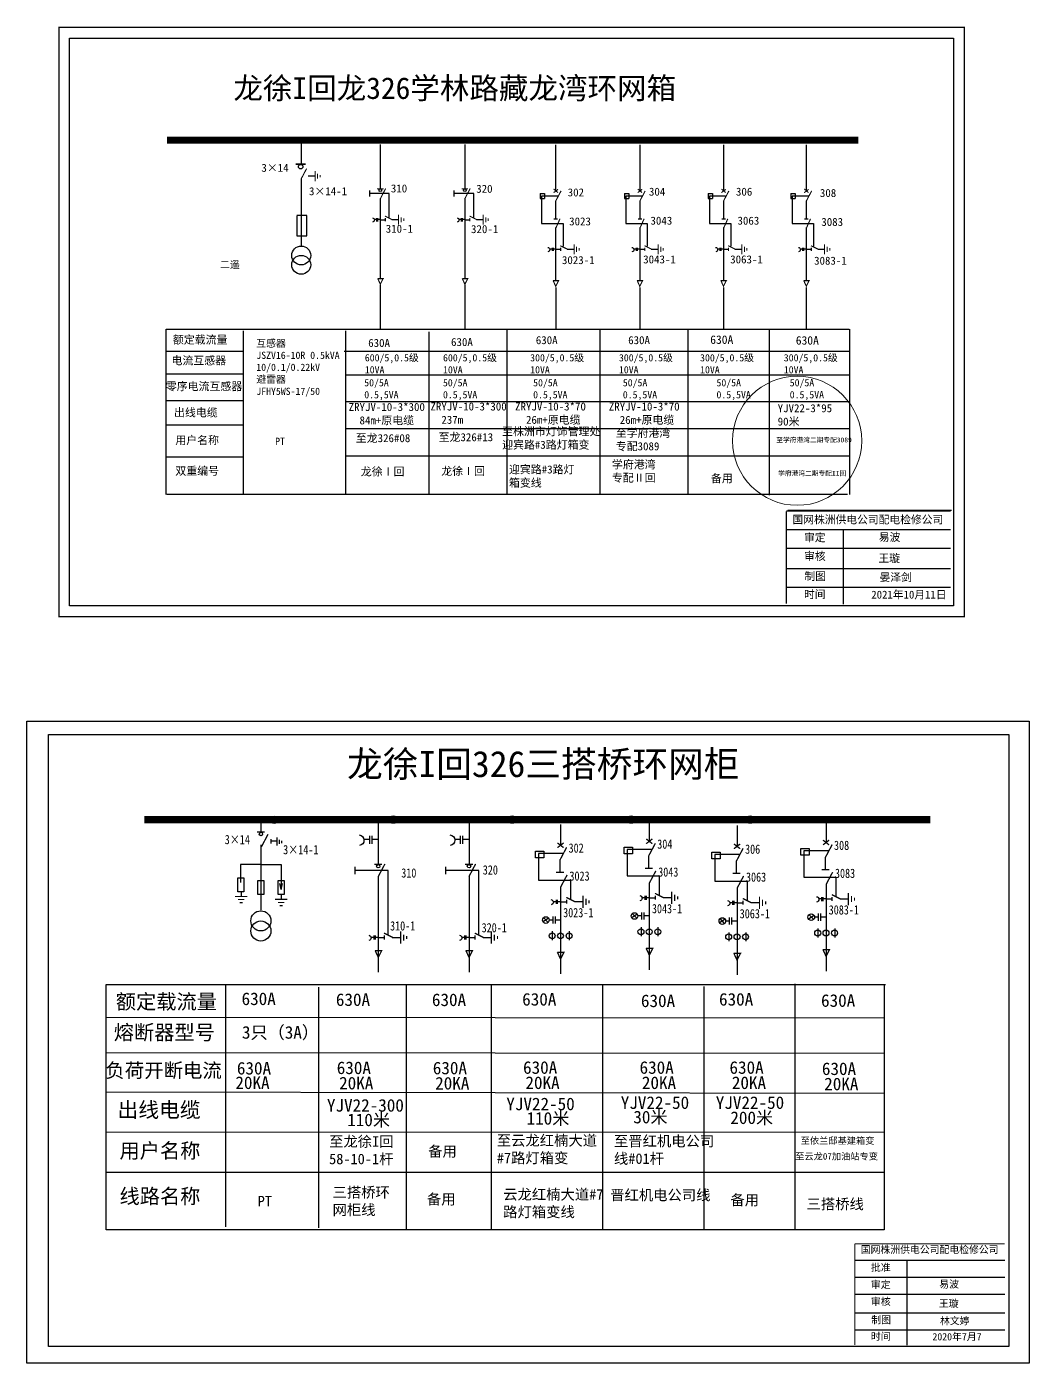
# Model space of a CAD drawing. Header units: millimetres. Extents: x 608 to 1061, y 2086 to 2274.
# Drawn here: x 607.9 to 746.8, y 2088.3 to 2273.7 of the extents above; entities that cross this region are included whole.
import ezdxf

# ---------------------------------------------------------------- set-up
doc = ezdxf.new("R2010")
doc.units = ezdxf.units.MM
doc.linetypes.add('ACAD_ISO02W100', pattern=[15, 12, -3])
doc.linetypes.add('CENTER', pattern=[50.8, 31.75, -6.35, 6.35, -6.35])
doc.layers.add('1', color=7, linetype='Continuous')
doc.layers.add('2', color=7, linetype='Continuous')
doc.styles.add('HZ', font='simkai_0.ttf')
doc.styles.add('hztxt_txtstyle_0.00_0_0', font='simkai.ttf')
doc.styles.add('hztxt_txtstyle_2.70_0_0', font='simkai.ttf', dxfattribs={"height": 2.7})
doc.styles.add('STYLE1', font='txt.shx', dxfattribs={"height": 2.6})
doc.styles.add('字体', font='simkai_0.ttf', dxfattribs={"height": 2.5})
doc.styles.add('道路名', font='simhei.ttf', dxfattribs={"width": 0.8})

# ---------------------------------------------------------------- blocks, each defined once
blk = doc.blocks.new('JD')
for points in [[(-2, 0.2), (-2, -0.2), (2, 0.2), (2, -0.2)], [(1, -1.2), (1, -0.8), (-1, -1.2), (-1, -0.8)], [(-0.5, -1.8), (-0.5, -2.2), (0.5, -1.8), (0.5, -2.2)]]:
    blk.add_trace(points)

msp = doc.modelspace()

# ---------------------------------------------------------------- linework, layer by layer
at = {"color": 0}
for p, q in [((645.87, 2257.95), (645.87, 2254.66)), ((656.86, 2257.35), (656.86, 2251.24)), ((668.57, 2257.35), (668.57, 2251.24)), ((681.16, 2257.32), (681.16, 2250.9)), ((692.82, 2257.32), (692.82, 2250.9)), ((704.42, 2257.32), (704.42, 2250.9)), ((715.89, 2257.32), (715.89, 2250.9)), ((645.89, 2252.63), (645.89, 2243.31)), ((646.87, 2253), (647.81, 2253)), ((679.03, 2250.55), (679.63, 2250.55)), ((679.03, 2250.55), (679.03, 2249.89)), ((679.63, 2250.55), (679.63, 2249.89)), ((690.69, 2250.55), (691.29, 2250.55)), ((690.69, 2250.55), (690.69, 2249.89)), ((691.29, 2250.55), (691.29, 2249.89)), ((702.29, 2250.55), (702.89, 2250.55)), ((702.29, 2250.55), (702.29, 2249.89)), ((702.89, 2250.55), (702.89, 2249.89)), ((713.76, 2250.55), (714.36, 2250.55)), ((713.76, 2250.55), (713.76, 2249.89)), ((714.36, 2250.55), (714.36, 2249.89)), ((656.86, 2249.88), (656.86, 2238.78)), ((668.57, 2249.88), (668.57, 2238.78)), ((679.03, 2249.89), (679.63, 2249.89)), ((681.16, 2249.54), (681.16, 2247.06)), ((690.69, 2249.89), (691.29, 2249.89)), ((692.82, 2249.54), (692.82, 2247.06)), ((702.29, 2249.89), (702.89, 2249.89)), ((704.42, 2249.54), (704.42, 2247.06)), ((713.76, 2249.89), (714.36, 2249.89)), ((715.89, 2249.54), (715.89, 2247.06)), ((656.86, 2246.93), (657.55, 2246.93)), ((658.45, 2246.95), (659.39, 2246.95)), ((668.57, 2246.93), (669.27, 2246.93)), ((670.17, 2246.95), (671.11, 2246.95)), ((681.16, 2245.83), (681.16, 2238.52)), ((692.82, 2245.83), (692.82, 2238.52)), ((704.42, 2245.83), (704.42, 2238.52)), ((715.89, 2245.83), (715.89, 2238.52)), ((681.16, 2242.83), (681.85, 2242.83)), ((682.76, 2242.85), (683.7, 2242.85)), ((692.82, 2242.83), (693.51, 2242.83)), ((694.41, 2242.85), (695.35, 2242.85)), ((704.42, 2242.83), (705.11, 2242.83)), ((706.01, 2242.85), (706.95, 2242.85)), ((715.89, 2242.83), (716.59, 2242.83)), ((717.49, 2242.85), (718.43, 2242.85)), ((637.93, 2228.67), (627.23, 2228.67)), ((637.89, 2225.53), (627.19, 2225.53)), ((637.89, 2221.81), (627.19, 2221.81)), ((637.85, 2218.42), (627.15, 2218.42)), ((637.89, 2214.01), (627.18, 2214.01))]:
    msp.add_line(p, q, dxfattribs=at)
at = {"color": 0, "linetype": 'ACAD_ISO02W100'}
for p, q in [((681.46, 2250.21), (679.22, 2250.21)), ((679.22, 2250.21), (679.22, 2246.4)), ((693.12, 2250.21), (690.88, 2250.21)), ((690.88, 2250.21), (690.88, 2246.4)), ((704.72, 2250.21), (702.48, 2250.21)), ((702.48, 2250.21), (702.48, 2246.4)), ((716.19, 2250.21), (713.95, 2250.21)), ((713.95, 2250.21), (713.95, 2246.4)), ((679.22, 2246.4), (682.18, 2246.4)), ((682.18, 2246.4), (682.18, 2243.25)), ((690.88, 2246.4), (693.83, 2246.4)), ((693.83, 2246.4), (693.83, 2243.25)), ((702.48, 2246.4), (705.43, 2246.4)), ((705.43, 2246.4), (705.43, 2243.25)), ((713.95, 2246.4), (716.91, 2246.4)), ((716.91, 2246.4), (716.91, 2243.25))]:
    msp.add_line(p, q, dxfattribs=at)
at = {"color": 0, "linetype": 'CENTER'}
for p, q in [((656.86, 2237.88), (656.86, 2231.74)), ((668.58, 2237.88), (668.58, 2231.74)), ((681.17, 2237.54), (681.17, 2231.77)), ((692.82, 2237.54), (692.82, 2231.77)), ((704.42, 2237.54), (704.42, 2231.77)), ((715.9, 2237.54), (715.9, 2231.77))]:
    msp.add_line(p, q, dxfattribs=at)
at = {"color": 0, "linetype": 'Continuous'}
for p, q in [((627.16, 2231.76), (721.83, 2231.76)), ((627.2, 2208.81), (627.2, 2231.76)), ((674.39, 2231.71), (674.39, 2208.82)), ((687.28, 2231.71), (687.28, 2208.82)), ((699.48, 2231.7), (699.48, 2208.8)), ((710.75, 2231.62), (710.75, 2208.73)), ((721.88, 2231.74), (721.88, 2208.8)), ((637.83, 2231.51), (637.83, 2208.82)), ((652.04, 2231.51), (652.04, 2208.82)), ((663.56, 2231.36), (663.56, 2208.83)), ((651.87, 2228.69), (721.86, 2228.69)), ((652.04, 2225.4), (721.88, 2225.4)), ((652.04, 2221.71), (721.77, 2221.71)), ((652.04, 2217.98), (721.96, 2217.98)), ((652.04, 2214.19), (721.86, 2214.19)), ((721.61, 2208.81), (627.28, 2208.81))]:
    msp.add_line(p, q, dxfattribs=at)
at = {"color": 7, "linetype": 'Continuous'}
for p, q in [((713.14, 2206.56), (735.89, 2206.56)), ((713.14, 2203.96), (735.89, 2203.96)), ((721.03, 2204.03), (721.03, 2193.63)), ((713.14, 2201.37), (735.89, 2201.37)), ((713.14, 2198.55), (735.89, 2198.55)), ((713.14, 2195.95), (735.89, 2195.95)), ((618.86, 2140.87), (726.88, 2140.87)), ((618.86, 2106.87), (618.86, 2140.87)), ((635.42, 2140.86), (635.42, 2107.26)), ((660.45, 2140.81), (660.45, 2106.88)), ((672.24, 2140.8), (672.24, 2106.87)), ((687.64, 2140.81), (687.64, 2106.88)), ((714.29, 2140.97), (714.29, 2106.97)), ((726.71, 2140.87), (726.71, 2106.87)), ((648.31, 2140.52), (648.31, 2107.13)), ((701.71, 2140.61), (701.71, 2106.87)), ((618.86, 2136.33), (726.71, 2136.26)), ((618.86, 2131.45), (726.71, 2131.33)), ((618.86, 2125.99), (726.71, 2125.79)), ((618.86, 2120.46), (726.71, 2120.39)), ((618.86, 2114.84), (726.71, 2114.85)), ((726.71, 2106.87), (618.86, 2106.87)), ((722.63, 2102.65), (743.41, 2102.65)), ((729.84, 2102.65), (729.84, 2090.84)), ((722.63, 2100.28), (743.41, 2100.28)), ((722.63, 2097.91), (743.41, 2097.91)), ((722.63, 2095.33), (743.41, 2095.33)), ((722.63, 2092.96), (743.41, 2092.96))]:
    msp.add_line(p, q, dxfattribs=at)
at = {"color": 7}
for p, q in [((640.31, 2163.74), (640.31, 2162.02)), ((656.58, 2163.28), (656.58, 2157.55)), ((669.15, 2163.28), (669.15, 2157.55)), ((681.83, 2163.04), (681.83, 2160.17)), ((694.13, 2163.6), (694.13, 2160.73)), ((718.63, 2163.42), (718.63, 2160.56)), ((706.3, 2162.9), (706.3, 2160.03)), ((640.3, 2157.49), (637.46, 2157.49)), ((637.46, 2157.49), (637.46, 2155.02)), ((656.58, 2155.9), (656.58, 2152.3)), ((669.15, 2155.9), (669.15, 2152.3)), ((681.83, 2154.34), (681.83, 2145.38)), ((694.13, 2154.9), (694.13, 2145.94)), ((706.3, 2154.2), (706.3, 2145.24)), ((718.63, 2154.72), (718.63, 2145.77)), ((656.58, 2152.3), (656.58, 2148.69)), ((669.15, 2152.3), (669.15, 2148.69)), ((681.83, 2152.34), (682.68, 2152.34)), ((683.77, 2152.37), (684.92, 2152.37)), ((694.13, 2152.9), (694.97, 2152.9)), ((696.07, 2152.92), (697.22, 2152.92)), ((706.3, 2152.2), (707.14, 2152.2)), ((708.24, 2152.22), (709.38, 2152.22)), ((718.63, 2152.73), (719.48, 2152.73)), ((720.57, 2152.75), (721.72, 2152.75)), ((656.58, 2148.69), (656.58, 2145.63)), ((669.15, 2148.69), (669.15, 2145.63)), ((656.58, 2147.39), (657.42, 2147.39)), ((658.51, 2147.41), (659.66, 2147.41)), ((669.15, 2147.39), (669.99, 2147.39)), ((671.09, 2147.41), (672.24, 2147.41))]:
    msp.add_line(p, q, dxfattribs=at)
at = {"color": 7, "linetype": 'CENTER'}
for p, q in [((656.58, 2145.61), (656.58, 2142.59)), ((669.16, 2145.61), (669.16, 2142.59)), ((681.84, 2145.39), (681.84, 2142.35)), ((694.14, 2145.95), (694.14, 2142.91)), ((706.3, 2145.25), (706.3, 2142.21)), ((718.64, 2145.78), (718.64, 2142.73))]:
    msp.add_line(p, q, dxfattribs=at)
at = {"color": 0, "linetype": 'Continuous', "const_width": 0.182}
msp.add_lwpolyline([(612.31, 2273.6), (737.79, 2273.6), (737.79, 2191.89), (612.31, 2191.89)], close=True, dxfattribs=at)
at = {"color": 0, "linetype": 'Continuous'}
msp.add_lwpolyline([(613.79, 2272.12), (736.32, 2272.12), (736.32, 2193.37), (613.79, 2193.37)], close=True, dxfattribs=at)
at = {"color": 0}
for points, const_width in [([(627.28, 2257.95), (723.13, 2257.95)], 0.998), ([(645.12, 2254.62), (646.52, 2254.62)], 0.238), ([(645.89, 2252.59), (646.64, 2254.01)], 0.15), ([(656.41, 2251.22), (657.3, 2251.22)], 0.15), ([(656.86, 2249.84), (657.6, 2251.26)], 0.15), ([(668.13, 2251.22), (669.02, 2251.22)], 0.15), ([(668.57, 2249.84), (669.32, 2251.26)], 0.15), ([(680.88, 2250.68), (681.49, 2251.13)], 0.15), ([(680.88, 2251.18), (681.47, 2250.69)], 0.15), ([(681.16, 2249.5), (681.91, 2250.92)], 0.15), ([(692.53, 2250.68), (693.14, 2251.13)], 0.15), ([(692.54, 2251.18), (693.13, 2250.69)], 0.15), ([(692.82, 2249.5), (693.57, 2250.92)], 0.15), ([(704.14, 2251.18), (704.72, 2250.69)], 0.15), ([(704.13, 2250.68), (704.74, 2251.13)], 0.15), ([(704.42, 2249.5), (705.17, 2250.92)], 0.15), ([(715.61, 2250.68), (716.22, 2251.13)], 0.15), ([(715.62, 2251.18), (716.2, 2250.69)], 0.15), ([(715.89, 2249.5), (716.64, 2250.92)], 0.15), ([(657.51, 2247.43), (658.51, 2246.93)], 0.15), ([(657.55, 2247.16), (657.55, 2246.7)], 0.15), ([(669.23, 2247.43), (670.23, 2246.93)], 0.15), ([(669.27, 2247.16), (669.27, 2246.7)], 0.15), ([(680.89, 2247.02), (681.45, 2247.02)], 0.15), ([(681.13, 2245.64), (681.76, 2247.06)], 0.15), ([(692.55, 2247.02), (693.11, 2247.02)], 0.15), ([(692.79, 2245.64), (693.42, 2247.06)], 0.15), ([(704.15, 2247.02), (704.7, 2247.02)], 0.15), ([(704.39, 2245.64), (705.02, 2247.06)], 0.15), ([(715.63, 2247.02), (716.18, 2247.02)], 0.15), ([(715.86, 2245.64), (716.49, 2247.06)], 0.15), ([(681.81, 2243.32), (682.81, 2242.83)], 0.15), ([(681.85, 2243.06), (681.85, 2242.6)], 0.15), ([(693.47, 2243.32), (694.47, 2242.83)], 0.15), ([(693.51, 2243.06), (693.51, 2242.6)], 0.15), ([(705.07, 2243.32), (706.07, 2242.83)], 0.15), ([(705.11, 2243.06), (705.11, 2242.6)], 0.15), ([(716.55, 2243.32), (717.55, 2242.83)], 0.15), ([(716.59, 2243.06), (716.59, 2242.6)], 0.15), ([(656.49, 2238.75), (657.25, 2238.75), (656.86, 2237.98), (656.5, 2238.77)], 0.15), ([(668.21, 2238.75), (668.97, 2238.75), (668.58, 2237.98), (668.21, 2238.77)], 0.15), ([(680.79, 2238.47), (681.56, 2238.47), (681.17, 2237.7), (680.8, 2238.49)], 0.15), ([(692.45, 2238.47), (693.21, 2238.47), (692.82, 2237.7), (692.46, 2238.49)], 0.15), ([(704.05, 2238.47), (704.81, 2238.47), (704.42, 2237.7), (704.06, 2238.49)], 0.15), ([(715.53, 2238.47), (716.29, 2238.47), (715.9, 2237.7), (715.54, 2238.49)], 0.15)]:
    msp.add_lwpolyline(points, dxfattribs=dict(at, const_width=const_width))
for points in [[(655.35, 2250.99), (655.35, 2250.16)], [(667.06, 2250.99), (667.06, 2250.16)], [(645.29, 2247.47), (645.29, 2244.67), (646.68, 2244.67), (646.68, 2247.5), (645.29, 2247.5)], [(656.35, 2246.94), (656.04, 2246.94)], [(656.35, 2247.15), (656.35, 2246.69)], [(656.49, 2247.15), (656.49, 2246.69)], [(656.85, 2246.94), (656.49, 2246.94)], [(668.07, 2246.94), (667.75, 2246.94)], [(668.07, 2247.15), (668.07, 2246.69)], [(668.21, 2247.15), (668.21, 2246.69)], [(668.57, 2246.94), (668.21, 2246.94)], [(680.66, 2242.83), (680.34, 2242.83)], [(680.66, 2243.04), (680.66, 2242.59)], [(680.8, 2243.04), (680.8, 2242.59)], [(681.16, 2242.83), (680.8, 2242.83)], [(692.32, 2242.83), (692, 2242.83)], [(692.32, 2243.04), (692.32, 2242.59)], [(692.46, 2243.04), (692.46, 2242.59)], [(692.82, 2242.83), (692.46, 2242.83)], [(703.91, 2242.83), (703.6, 2242.83)], [(703.91, 2243.04), (703.91, 2242.59)], [(704.05, 2243.04), (704.05, 2242.59)], [(704.42, 2242.83), (704.05, 2242.83)], [(715.39, 2242.83), (715.08, 2242.83)], [(715.39, 2243.04), (715.39, 2242.59)], [(715.53, 2243.04), (715.53, 2242.59)], [(715.89, 2242.83), (715.53, 2242.83)]]:
    msp.add_lwpolyline(points, dxfattribs=at)
at = {"color": 0, "linetype": 'ACAD_ISO02W100'}
for points in [[(658.08, 2247.16), (658.08, 2250.58), (655.35, 2250.58)], [(669.8, 2247.16), (669.8, 2250.58), (667.06, 2250.58)]]:
    msp.add_lwpolyline(points, dxfattribs=at)
at = {"color": 0}
for points in [[(655.77, 2247.19, -0.877934), (655.78, 2246.59)], [(667.49, 2247.19, -0.877934), (667.5, 2246.59)], [(680.07, 2243.09, -0.877934), (680.09, 2242.48)], [(691.73, 2243.09, -0.877934), (691.74, 2242.48)], [(703.33, 2243.09, -0.877934), (703.34, 2242.48)], [(714.81, 2243.09, -0.877934), (714.82, 2242.48)]]:
    msp.add_lwpolyline(points, format="xyb", dxfattribs=at)
at = {"color": 7, "linetype": 'Continuous'}
for points, const_width in [([(713.14, 2206.5), (713.12, 2193.67)], 0.182), ([(713.31, 2206.62), (736.06, 2206.62)], 0.182), ([(722.63, 2104.91), (722.62, 2090.87)], 0.167), ([(722.63, 2104.91), (743.41, 2104.91)], 0.167)]:
    msp.add_lwpolyline(points, dxfattribs=dict(at, const_width=const_width))
at = {"color": 7}
for points in [[(607.85, 2177.37), (746.8, 2177.37), (746.8, 2088.34), (607.85, 2088.34)], [(610.85, 2175.54), (743.97, 2175.54), (743.97, 2090.67), (610.85, 2090.67)]]:
    msp.add_lwpolyline(points, close=True, dxfattribs=at)
for points, format in [([(624.16, 2163.72, 1.02, 1.02, 0), (733.08, 2163.74, 1.02, 1.02, 0)], "xyseb"), ([(639.77, 2162, 0.182, 0.182, 0), (640.85, 2162, 0.182, 0.182, 0)], "xyseb"), ([(640.39, 2159.98, 0.182, 0.182, 0), (641.3, 2161.71, 0.182, 0.182, 0)], "xyseb"), ([(653.93, 2161.61, -0.877934), (653.96, 2160.13)], "xyb"), ([(666.51, 2161.61, -0.877934), (666.54, 2160.13)], "xyb"), ([(694.56, 2161.06, 0.182, 0.182, 0), (693.71, 2160.4, 0.182, 0.182, 0)], "xyseb"), ([(693.71, 2161.06, 0.182, 0.182, 0), (694.56, 2160.4, 0.182, 0.182, 0)], "xyseb"), ([(682.26, 2160.5, 0.182, 0.182, 0), (681.41, 2159.85, 0.182, 0.182, 0)], "xyseb"), ([(681.41, 2160.5, 0.182, 0.182, 0), (682.26, 2159.85, 0.182, 0.182, 0)], "xyseb"), ([(681.77, 2158.16, 0.182, 0.182, 0), (682.68, 2159.89, 0.182, 0.182, 0)], "xyseb"), ([(694.06, 2158.72, 0.182, 0.182, 0), (694.98, 2160.45, 0.182, 0.182, 0)], "xyseb"), ([(706.73, 2160.36, 0.182, 0.182, 0), (705.87, 2159.7, 0.182, 0.182, 0)], "xyseb"), ([(705.87, 2160.36, 0.182, 0.182, 0), (706.73, 2159.7, 0.182, 0.182, 0)], "xyseb"), ([(706.23, 2158.02, 0.182, 0.182, 0), (707.14, 2159.75, 0.182, 0.182, 0)], "xyseb"), ([(719.06, 2160.89, 0.182, 0.182, 0), (718.21, 2160.23, 0.182, 0.182, 0)], "xyseb"), ([(718.21, 2160.89, 0.182, 0.182, 0), (719.06, 2160.23, 0.182, 0.182, 0)], "xyseb"), ([(718.57, 2158.54, 0.182, 0.182, 0), (719.48, 2160.27, 0.182, 0.182, 0)], "xyseb"), ([(656.04, 2157.53, 0.182, 0.182, 0), (657.11, 2157.53, 0.182, 0.182, 0)], "xyseb"), ([(656.58, 2155.85, 0.182, 0.182, 0), (657.49, 2157.58, 0.182, 0.182, 0)], "xyseb"), ([(668.61, 2157.53, 0.182, 0.182, 0), (669.69, 2157.53, 0.182, 0.182, 0)], "xyseb"), ([(669.15, 2155.85, 0.182, 0.182, 0), (670.06, 2157.58, 0.182, 0.182, 0)], "xyseb"), ([(681.23, 2156.43, 0.182, 0.182, 0), (682.31, 2156.43, 0.182, 0.182, 0)], "xyseb"), ([(681.83, 2154.34, 0.182, 0.182, 0), (682.75, 2156.07, 0.182, 0.182, 0)], "xyseb"), ([(693.53, 2156.98, 0.182, 0.182, 0), (694.6, 2156.98, 0.182, 0.182, 0)], "xyseb"), ([(694.13, 2154.9, 0.182, 0.182, 0), (695.04, 2156.62, 0.182, 0.182, 0)], "xyseb"), ([(705.69, 2156.28, 0.182, 0.182, 0), (706.77, 2156.28, 0.182, 0.182, 0)], "xyseb"), ([(706.3, 2154.2, 0.182, 0.182, 0), (707.21, 2155.92, 0.182, 0.182, 0)], "xyseb"), ([(718.03, 2156.81, 0.182, 0.182, 0), (719.1, 2156.81, 0.182, 0.182, 0)], "xyseb"), ([(718.63, 2154.72, 0.182, 0.182, 0), (719.55, 2156.45, 0.182, 0.182, 0)], "xyseb"), ([(680.51, 2152.66, -0.877934), (680.52, 2151.92)], "xyb"), ([(682.63, 2152.95, 0.182, 0.182, 0), (683.84, 2152.34, 0.182, 0.182, 0)], "xyseb"), ([(682.68, 2152.62, 0.182, 0.182, 0), (682.68, 2152.06, 0.182, 0.182, 0)], "xyseb"), ([(692.81, 2153.22, -0.877934), (692.82, 2152.48)], "xyb"), ([(694.93, 2153.51, 0.182, 0.182, 0), (696.14, 2152.9, 0.182, 0.182, 0)], "xyseb"), ([(694.97, 2153.18, 0.182, 0.182, 0), (694.97, 2152.62, 0.182, 0.182, 0)], "xyseb"), ([(704.98, 2152.52, -0.877934), (704.99, 2151.78)], "xyb"), ([(707.09, 2152.81, 0.182, 0.182, 0), (708.31, 2152.2, 0.182, 0.182, 0)], "xyseb"), ([(707.14, 2152.48, 0.182, 0.182, 0), (707.14, 2151.92, 0.182, 0.182, 0)], "xyseb"), ([(717.31, 2153.05, -0.877934), (717.32, 2152.31)], "xyb"), ([(719.43, 2153.33, 0.182, 0.182, 0), (720.64, 2152.73, 0.182, 0.182, 0)], "xyseb"), ([(719.48, 2153.01, 0.182, 0.182, 0), (719.48, 2152.45, 0.182, 0.182, 0)], "xyseb"), ([(655.25, 2147.71, -0.877934), (655.27, 2146.97)], "xyb"), ([(657.37, 2148, 0.182, 0.182, 0), (658.58, 2147.39, 0.182, 0.182, 0)], "xyseb"), ([(657.42, 2147.67, 0.182, 0.182, 0), (657.42, 2147.11, 0.182, 0.182, 0)], "xyseb"), ([(667.83, 2147.71, -0.877934), (667.84, 2146.97)], "xyb"), ([(669.95, 2148, 0.182, 0.182, 0), (671.16, 2147.39, 0.182, 0.182, 0)], "xyseb"), ([(669.99, 2147.67, 0.182, 0.182, 0), (669.99, 2147.11, 0.182, 0.182, 0)], "xyseb"), ([(656.13, 2145.57, 0.182, 0.182, 0), (657.05, 2145.57, 0.182, 0.182, 0), (656.58, 2144.63, 0.182, 0.182, 0), (656.14, 2145.59, 0.182, 0.182, 0)], "xyseb"), ([(668.7, 2145.57, 0.182, 0.182, 0), (669.63, 2145.57, 0.182, 0.182, 0), (669.16, 2144.63, 0.182, 0.182, 0), (668.71, 2145.59, 0.182, 0.182, 0)], "xyseb"), ([(681.39, 2145.33, 0.182, 0.182, 0), (682.31, 2145.33, 0.182, 0.182, 0), (681.84, 2144.39, 0.182, 0.182, 0), (681.4, 2145.35, 0.182, 0.182, 0)], "xyseb"), ([(693.68, 2145.89, 0.182, 0.182, 0), (694.61, 2145.89, 0.182, 0.182, 0), (694.14, 2144.95, 0.182, 0.182, 0), (693.69, 2145.91, 0.182, 0.182, 0)], "xyseb"), ([(705.85, 2145.19, 0.182, 0.182, 0), (706.78, 2145.19, 0.182, 0.182, 0), (706.3, 2144.25, 0.182, 0.182, 0), (705.86, 2145.2, 0.182, 0.182, 0)], "xyseb"), ([(718.19, 2145.71, 0.182, 0.182, 0), (719.11, 2145.71, 0.182, 0.182, 0), (718.64, 2144.77, 0.182, 0.182, 0), (718.2, 2145.73, 0.182, 0.182, 0)], "xyseb")]:
    msp.add_lwpolyline(points, format=format, dxfattribs=at)
for points in [[(642.51, 2161.25), (642.51, 2160.15)], [(655.35, 2161.49), (655.35, 2160.39)], [(655.69, 2161.49), (655.69, 2160.39)], [(667.93, 2161.49), (667.93, 2160.39)], [(668.27, 2161.49), (668.27, 2160.39)], [(641.68, 2161.01), (641.68, 2160.42)], [(642.51, 2160.74), (641.74, 2160.74)], [(642.85, 2160.94), (642.85, 2160.39)], [(643.17, 2160.79), (643.17, 2160.46)], [(655.35, 2160.98), (654.58, 2160.98)], [(656.58, 2160.98), (655.69, 2160.98)], [(667.93, 2160.98), (667.16, 2160.98)], [(669.15, 2160.98), (668.27, 2160.98)], [(653.32, 2157.2), (653.32, 2156.19)], [(665.9, 2157.2), (665.9, 2156.19)], [(681.22, 2152.35), (680.84, 2152.35)], [(681.22, 2152.61), (681.22, 2152.05)], [(681.39, 2152.61), (681.39, 2152.05)], [(681.83, 2152.35), (681.39, 2152.35)], [(693.52, 2152.91), (693.13, 2152.91)], [(693.52, 2153.17), (693.52, 2152.61)], [(693.69, 2153.17), (693.69, 2152.61)], [(694.13, 2152.91), (693.69, 2152.91)], [(705.69, 2152.21), (705.3, 2152.21)], [(705.69, 2152.46), (705.69, 2151.91)], [(705.86, 2152.46), (705.86, 2151.91)], [(706.3, 2152.21), (705.86, 2152.21)], [(718.02, 2152.74), (717.64, 2152.74)], [(718.02, 2152.99), (718.02, 2152.44)], [(718.19, 2152.99), (718.19, 2152.44)], [(718.63, 2152.74), (718.19, 2152.74)], [(655.96, 2147.4), (655.58, 2147.4)], [(655.96, 2147.65), (655.96, 2147.1)], [(656.13, 2147.65), (656.13, 2147.1)], [(656.57, 2147.4), (656.13, 2147.4)], [(668.54, 2147.4), (668.15, 2147.4)], [(668.54, 2147.65), (668.54, 2147.1)], [(668.71, 2147.65), (668.71, 2147.1)], [(669.15, 2147.4), (668.71, 2147.4)]]:
    msp.add_lwpolyline(points, dxfattribs=at)
at = {"color": 7, "linetype": 'ACAD_ISO02W100'}
for points in [[(657.93, 2147.66), (657.93, 2156.69), (653.32, 2156.69)], [(670.51, 2147.66), (670.51, 2156.69), (665.9, 2156.69)]]:
    msp.add_lwpolyline(points, dxfattribs=at)
at = {"color": 0}
for centre, radius in [((645.82, 2254.28), 0.305), ((656.86, 2251.01), 0.192), ((668.57, 2251.01), 0.192)]:
    msp.add_circle(centre, radius, dxfattribs=at)
at = {"color": 1, "lineweight": 5}
msp.add_circle((714.63, 2216.27), 8.95, dxfattribs=at)
at = {"color": 7}
for centre, radius in [((642.15, 2163.72), 0.508), ((658.65, 2163.73), 0.508), ((675.14, 2163.73), 0.508), ((691.62, 2163.73), 0.508), ((708.11, 2163.73), 0.508), ((640.31, 2161.74), 0.234), ((656.58, 2157.27), 0.234), ((669.15, 2157.27), 0.234)]:
    msp.add_circle(centre, radius, dxfattribs=at)
for points in [[(697.15, 2152.04), (697.32, 2152.04), (697.15, 2153.74), (697.32, 2153.74)], [(636.72, 2153.16), (636.72, 2152.99), (638.42, 2153.16), (638.42, 2152.99)], [(638, 2152.57), (638, 2152.74), (637.14, 2152.57), (637.14, 2152.74)], [(637.36, 2152.31), (637.36, 2152.14), (637.78, 2152.31), (637.78, 2152.14)], [(642.28, 2152.75), (642.28, 2152.58), (643.98, 2152.75), (643.98, 2152.58)], [(643.55, 2152.15), (643.55, 2152.32), (642.7, 2152.15), (642.7, 2152.32)], [(642.92, 2151.9), (642.92, 2151.73), (643.34, 2151.9), (643.34, 2151.73)], [(684.85, 2151.48), (685.02, 2151.48), (684.85, 2153.18), (685.02, 2153.18)], [(685.45, 2152.76), (685.28, 2152.76), (685.45, 2151.91), (685.28, 2151.91)], [(685.7, 2152.12), (685.87, 2152.12), (685.7, 2152.55), (685.87, 2152.55)], [(697.74, 2153.32), (697.57, 2153.32), (697.74, 2152.47), (697.57, 2152.47)], [(698, 2152.68), (698.17, 2152.68), (698, 2153.1), (698.17, 2153.1)], [(709.32, 2151.34), (709.49, 2151.34), (709.32, 2153.04), (709.49, 2153.04)], [(709.91, 2152.62), (709.74, 2152.62), (709.91, 2151.76), (709.74, 2151.76)], [(710.17, 2151.98), (710.34, 2151.98), (710.17, 2152.4), (710.34, 2152.4)], [(721.65, 2151.87), (721.82, 2151.87), (721.65, 2153.57), (721.82, 2153.57)], [(722.25, 2153.14), (722.08, 2153.14), (722.25, 2152.29), (722.08, 2152.29)], [(722.5, 2152.5), (722.67, 2152.5), (722.5, 2152.93), (722.67, 2152.93)], [(659.59, 2146.53), (659.76, 2146.53), (659.59, 2148.23), (659.76, 2148.23)], [(672.17, 2146.53), (672.34, 2146.53), (672.17, 2148.23), (672.34, 2148.23)], [(660.19, 2147.8), (660.02, 2147.8), (660.19, 2146.95), (660.02, 2146.95)], [(660.44, 2147.17), (660.61, 2147.17), (660.44, 2147.59), (660.61, 2147.59)], [(672.76, 2147.8), (672.59, 2147.8), (672.76, 2146.95), (672.59, 2146.95)], [(673.02, 2147.17), (673.19, 2147.17), (673.02, 2147.59), (673.19, 2147.59)]]:
    msp.add_trace(points, dxfattribs=at)
at = {"layer": '1', "color": 7}
for p, q in [((640.3, 2160.23), (640.3, 2151.17)), ((691.05, 2159.58), (691.05, 2155.92)), ((694.52, 2159.58), (691.05, 2159.58)), ((715.56, 2159.41), (715.56, 2155.75)), ((719.02, 2159.41), (715.56, 2159.41)), ((640.3, 2157.49), (643.13, 2157.49)), ((643.13, 2157.49), (643.13, 2154.03)), ((678.76, 2159.02), (678.76, 2155.36)), ((682.22, 2159.02), (678.76, 2159.02)), ((681.77, 2156.43), (681.77, 2158.16)), ((694.06, 2156.98), (694.06, 2158.72)), ((703.22, 2158.88), (703.22, 2155.22)), ((706.69, 2158.88), (703.22, 2158.88)), ((706.23, 2156.28), (706.23, 2158.02)), ((718.57, 2156.81), (718.57, 2158.54)), ((691.05, 2155.92), (695.51, 2155.92)), ((695.51, 2155.92), (695.51, 2153.26)), ((715.56, 2155.75), (720.01, 2155.75)), ((720.01, 2155.75), (720.01, 2153.08)), ((637.57, 2153.75), (637.57, 2153.16)), ((643.13, 2154.03), (642.95, 2154.87)), ((643.13, 2154.03), (643.32, 2154.87)), ((678.76, 2155.36), (683.21, 2155.36)), ((683.21, 2155.36), (683.21, 2152.7)), ((703.22, 2155.22), (707.68, 2155.22)), ((707.68, 2155.22), (707.68, 2152.56)), ((643.13, 2153.33), (643.13, 2152.75)), ((680.17, 2150.07), (679.41, 2149.56)), ((680.12, 2149.49), (679.48, 2150.15)), ((680.76, 2150.31), (680.76, 2149.31)), ((681.08, 2150.31), (681.08, 2149.31)), ((692.47, 2150.63), (691.71, 2150.11)), ((692.41, 2150.05), (691.78, 2150.71)), ((693.05, 2150.37), (692.55, 2150.37)), ((693.05, 2150.87), (693.05, 2149.87)), ((693.38, 2150.87), (693.38, 2149.87)), ((694.13, 2150.37), (693.38, 2150.37)), ((704.58, 2149.35), (703.94, 2150.01)), ((705.22, 2150.17), (705.22, 2149.17)), ((705.54, 2150.17), (705.54, 2149.17)), ((716.97, 2150.46), (716.21, 2149.94)), ((716.92, 2149.87), (716.28, 2150.54)), ((717.56, 2150.2), (717.05, 2150.2)), ((717.56, 2150.7), (717.56, 2149.7)), ((717.88, 2150.7), (717.88, 2149.7)), ((718.63, 2150.2), (717.88, 2150.2)), ((680.76, 2149.81), (680.25, 2149.81)), ((680.69, 2148.25), (680.69, 2147)), ((681.83, 2149.81), (681.08, 2149.81)), ((683.03, 2148.25), (683.03, 2147)), ((692.99, 2148.81), (692.99, 2147.56)), ((695.33, 2148.81), (695.33, 2147.56)), ((704.64, 2149.93), (703.87, 2149.41)), ((705.22, 2149.67), (704.72, 2149.67)), ((706.3, 2149.67), (705.54, 2149.67)), ((717.49, 2148.63), (717.49, 2147.39)), ((719.83, 2148.63), (719.83, 2147.39)), ((705.16, 2148.1), (705.16, 2146.86)), ((707.5, 2148.1), (707.5, 2146.86))]:
    msp.add_line(p, q, dxfattribs=at)
for points in [[(678.35, 2159.37), (679.5, 2159.37), (679.5, 2158.42), (678.35, 2158.42)], [(690.65, 2159.92), (691.8, 2159.92), (691.8, 2158.98), (690.65, 2158.98)], [(715.15, 2159.75), (716.3, 2159.75), (716.3, 2158.81), (715.15, 2158.81)], [(702.81, 2159.22), (703.96, 2159.22), (703.96, 2158.28), (702.81, 2158.28)]]:
    msp.add_lwpolyline(points, close=True, dxfattribs=at)
for centre, radius in [((640.3, 2149.69), 1.39), ((679.79, 2149.81), 0.46), ((692.09, 2150.37), 0.46), ((704.26, 2149.67), 0.46), ((716.59, 2150.2), 0.46), ((640.3, 2148.29), 1.39), ((692.98, 2148.18), 0.411), ((694.13, 2148.18), 0.411), ((695.31, 2148.18), 0.411), ((717.48, 2148.01), 0.411), ((718.63, 2148.01), 0.411), ((719.82, 2148.01), 0.411), ((680.68, 2147.62), 0.411), ((681.83, 2147.62), 0.411), ((683.02, 2147.62), 0.411), ((705.14, 2147.48), 0.411), ((706.3, 2147.48), 0.411), ((707.48, 2147.48), 0.411)]:
    msp.add_circle(centre, radius, dxfattribs=at)
at = {"layer": '2', "color": 7}
for points in [[(637.12, 2155.68), (637.95, 2155.68), (637.95, 2153.73), (637.12, 2153.73)], [(639.87, 2155.28), (640.7, 2155.28), (640.7, 2153.33), (639.87, 2153.33)], [(642.71, 2155.28), (643.54, 2155.28), (643.54, 2153.33), (642.71, 2153.33)]]:
    msp.add_lwpolyline(points, close=True, dxfattribs=at)
at = {"layer": '2', "color": 0}
for centre in [(645.9, 2241.97), (645.9, 2240.67)]:
    msp.add_circle(centre, 1.31, dxfattribs=at)

# ---------------------------------------------------------------- block references
at = {"color": 0, "xscale": 0.3494655254594363, "yscale": 0.3494655254594363, "zscale": 0.3494655254595134, "rotation": 90}
for p in [(647.82, 2252.97), (659.4, 2246.92), (671.12, 2246.92), (683.71, 2242.82), (695.37, 2242.82), (706.97, 2242.82), (718.44, 2242.82)]:
    msp.add_blockref('JD', p, dxfattribs=at)

# ---------------------------------------------------------------- texts
at = {"color": 0, "linetype": 'Continuous', "style": 'hztxt_txtstyle_2.70_0_0'}
for s, p in [('3×14', (640.38, 2253.57)), ('3×14-1', (646.97, 2250.32)), ('310', (658.32, 2250.71)), ('320', (670.15, 2250.66)), ('302', (682.83, 2250.16)), ('304', (694.09, 2250.26)), ('306', (706.15, 2250.26)), ('308', (717.78, 2250.08)), ('3023', (683.03, 2246.14)), ('3043', (694.3, 2246.24)), ('3063', (706.36, 2246.24)), ('3083', (717.98, 2246.06)), ('310-1', (657.61, 2245.12)), ('320-1', (669.43, 2245.07)), ('3023-1', (682.03, 2240.77)), ('3043-1', (693.29, 2240.87)), ('3063-1', (705.35, 2240.87)), ('3083-1', (716.98, 2240.69))]:
    msp.add_text(s, height=1.109, dxfattribs=at).set_placement(p)
at = {"color": 7, "linetype": 'Continuous', "style": '道路名', "width": 0.8}
for s, p in [('3×14', (635.29, 2160.33)), ('3×14-1', (643.39, 2158.93)), ('302', (682.95, 2159.15)), ('304', (695.24, 2159.7)), ('306', (707.41, 2159)), ('308', (719.74, 2159.53)), ('310', (659.76, 2155.7)), ('320', (671.06, 2156.12)), ('3023', (683.07, 2155.27)), ('3043', (695.37, 2155.83)), ('3063', (707.54, 2155.13)), ('3083', (719.87, 2155.65)), ('3043-1', (694.5, 2150.75)), ('3083-1', (719, 2150.58)), ('3023-1', (682.2, 2150.2)), ('3063-1', (706.67, 2150.05)), ('310-1', (658.21, 2148.36)), ('320-1', (670.9, 2148.11))]:
    msp.add_text(s, height=1.284, dxfattribs=at).set_placement(p)
at = {"color": 0, "linetype": 'Continuous', "attachment_point": 1}
for s, insert, char_height, width, style in [('{\\fSimSun|b0|i0|c134|p54;龙徐I回龙326学林路藏龙湾环网箱}', (636.49, 2266.67), 3, 80.4201, '字体'), ('{\\fSimSun|b0|i0|c134|p2;二遥}', (634.64, 2241.19), 1.0024, 7.7986, 'hztxt_txtstyle_0.00_0_0'), ('{\\fSimSun|b0|i0|c134|p2;额定载流量}', (628.11, 2230.84), 1.1094, 17.8852, 'hztxt_txtstyle_2.70_0_0'), ('\\A1;{\\fSimSun|b0|i0|c134|p2;互感器\\PJSZV16-10R 0.5kVA\\P10/0.1/0.22kV\\P避雷器\\PJFHY5WS-17/50}', (639.67, 2230.29), 0.9985, 18.4113, 'hztxt_txtstyle_2.70_0_0'), ('{\\fSimSun|b0|i0|c134|p2;630A}', (655.18, 2230.39), 1.1094, 17.8852, 'hztxt_txtstyle_2.70_0_0'), ('{\\fSimSun|b0|i0|c134|p2;630A}', (666.66, 2230.52), 1.1094, 17.8852, 'hztxt_txtstyle_2.70_0_0'), ('{\\fSimSun|b0|i0|c134|p2;630A}', (678.41, 2230.78), 1.1094, 17.8852, 'hztxt_txtstyle_2.70_0_0'), ('{\\fSimSun|b0|i0|c134|p2;630A}', (691.21, 2230.78), 1.1094, 17.8852, 'hztxt_txtstyle_2.70_0_0'), ('{\\fSimSun|b0|i0|c134|p2;630A}', (702.58, 2230.88), 1.1757, 9.454, 'hztxt_txtstyle_0.00_0_0'), ('{\\fSimSun|b0|i0|c134|p2;630A}', (714.44, 2230.78), 1.1757, 9.454, 'hztxt_txtstyle_0.00_0_0'), ('{\\fSimSun|b0|i0|c134|p2;电流互感器}', (627.92, 2227.96), 1.1094, 17.8852, 'hztxt_txtstyle_2.70_0_0'), ('\\A1;{\\fSimSun|b0|i0|c134|p2;600/5,0.5级\\P10VA}', (654.71, 2228.28), 0.9985, 18.4113, 'hztxt_txtstyle_2.70_0_0'), ('\\A1;{\\fSimSun|b0|i0|c134|p2;600/5,0.5级\\P10VA}', (665.55, 2228.28), 0.9985, 18.4113, 'hztxt_txtstyle_2.70_0_0'), ('\\A1;{\\fSimSun|b0|i0|c134|p2;300/5,0.5级\\P10VA}', (677.63, 2228.28), 0.9985, 18.4113, 'hztxt_txtstyle_2.70_0_0'), ('\\A1;{\\fSimSun|b0|i0|c134|p2;300/5,0.5级\\P10VA}', (689.93, 2228.28), 0.9985, 18.4113, 'hztxt_txtstyle_2.70_0_0'), ('\\A1;{\\fSimSun|b0|i0|c134|p2;300/5,0.5级\\P10VA}', (701.18, 2228.28), 0.9985, 18.4113, 'hztxt_txtstyle_2.70_0_0'), ('\\A1;{\\fSimSun|b0|i0|c134|p2;300/5,0.5级\\P10VA}', (712.78, 2228.28), 0.9985, 18.4113, 'hztxt_txtstyle_2.70_0_0'), ('{\\fSimSun|b0|i0|c134|p2;零序电流互感器}', (627.13, 2224.38), 1.1094, 17.8852, 'hztxt_txtstyle_2.70_0_0'), ('{\\fSimSun|b0|i0|c134|p2;50/5A\\P0.5,5VA}', (654.63, 2224.82), 0.9985, 17.8852, 'hztxt_txtstyle_2.70_0_0'), ('{\\fSimSun|b0|i0|c134|p2;50/5A\\P0.5,5VA}', (665.54, 2224.82), 0.9985, 17.8852, 'hztxt_txtstyle_2.70_0_0'), ('{\\fSimSun|b0|i0|c134|p2;50/5A\\P0.5,5VA}', (678.04, 2224.82), 0.9985, 17.8852, 'hztxt_txtstyle_2.70_0_0'), ('{\\fSimSun|b0|i0|c134|p2;50/5A\\P0.5,5VA}', (690.47, 2224.82), 0.9985, 17.8852, 'hztxt_txtstyle_2.70_0_0'), ('{\\fSimSun|b0|i0|c134|p2;50/5A\\P0.5,5VA}', (703.45, 2224.82), 0.9985, 17.8852, 'hztxt_txtstyle_2.70_0_0'), ('{\\fSimSun|b0|i0|c134|p2;50/5A\\P0.5,5VA}', (713.6, 2224.82), 0.9985, 17.8852, 'hztxt_txtstyle_2.70_0_0'), ('{\\fSimSun|b0|i0|c134|p2;出线电缆}', (628.26, 2220.74), 1.1094, 17.8852, 'hztxt_txtstyle_2.70_0_0'), ('{\\fSimSun|b0|i0|c134|p2;ZRYJV-10-3*300 \\P  84m+原电缆}', (652.47, 2221.51), 1.1094, 17.8852, 'hztxt_txtstyle_2.70_0_0'), ('{\\fSimSun|b0|i0|c134|p2;ZRYJV-10-3*300 \\P  237m}', (663.81, 2221.58), 1.1094, 17.8852, 'hztxt_txtstyle_2.70_0_0'), ('{\\fSimSun|b0|i0|c134|p2;ZRYJV-10-3*70\\P  26m+原电缆}', (675.54, 2221.58), 1.1094, 17.8852, 'hztxt_txtstyle_2.70_0_0'), ('{\\fSimSun|b0|i0|c134|p2;ZRYJV-10-3*70\\P  26m+原电缆}', (688.53, 2221.57), 1.1094, 17.8852, 'hztxt_txtstyle_2.70_0_0'), ('{\\fSimSun|b0|i0|c134|p2;用户名称}', (628.45, 2216.9), 1.1094, 17.8852, 'hztxt_txtstyle_2.70_0_0'), ('{\\fSimSun|b0|i0|c134|p2;至龙326#08}', (653.46, 2217.19), 1.1094, 9.6036, 'hztxt_txtstyle_2.70_0_0'), ('{\\fSimSun|b0|i0|c134|p2;至龙326#13}', (664.94, 2217.32), 1.1094, 9.6036, 'hztxt_txtstyle_2.70_0_0'), ('{\\fSimSun|b0|i0|c134|p2;至株洲市灯饰管理处迎宾路#3路灯箱变}', (673.74, 2218.12), 1.1094, 14.3447, 'hztxt_txtstyle_2.70_0_0'), ('{\\fSimSun|b0|i0|c134|p2;至学府港湾\\P专配3089}', (689.49, 2217.91), 1.1094, 14.3447, 'hztxt_txtstyle_2.70_0_0'), ('{\\fSimSun|b0|i0|c134|p2;PT}', (642.28, 2216.7), 1.0024, 7.7986, 'hztxt_txtstyle_0.00_0_0'), ('{\\fSimSun|b0|i0|c134|p2;迎宾路#3路灯\\P箱变线}', (674.69, 2212.85), 1.1094, 14.3447, 'hztxt_txtstyle_2.70_0_0'), ('{\\fSimSun|b0|i0|c134|p2;学府港湾\\P专配Ⅱ回}', (688.96, 2213.54), 1.1094, 14.3447, 'hztxt_txtstyle_2.70_0_0'), ('{\\fSimSun|b0|i0|c134|p2;双重编号}', (628.45, 2212.64), 1.1094, 17.8852, 'hztxt_txtstyle_2.70_0_0'), ('{\\fSimSun|b0|i0|c134|p2;龙徐Ⅰ回}', (654.16, 2212.55), 1.1094, 17.8852, 'hztxt_txtstyle_2.70_0_0'), ('{\\fSimSun|b0|i0|c134|p2;龙徐Ⅰ回}', (665.31, 2212.62), 1.1094, 17.8852, 'hztxt_txtstyle_2.70_0_0'), ('{\\fSimSun|b0|i0|c134|p2;备用}', (702.68, 2211.61), 1.1094, 17.8852, 'hztxt_txtstyle_2.70_0_0')]:
    msp.add_mtext(s, dxfattribs=dict(at, insert=insert, char_height=char_height, width=width, style=style))
at = {"color": 7, "linetype": 'Continuous', "true_color": 0xffffff, "attachment_point": 1, "style": 'hztxt_txtstyle_2.70_0_0'}
for s, insert, char_height, width in [('{\\fSimSun|b0|i0|c134|p2;YJV22-3*95\\P90米}', (711.93, 2221.34, 0.01), 1.1094, 17.8852), ('{\\fSimSun|b0|i0|c134|p2;至学府港湾二期专配3089}', (711.74, 2216.72, 0.01), 0.6656, 10.0352), ('{\\fSimSun|b0|i0|c134|p2;学府港湾二期专配II回}', (712, 2212.1, 0.01), 0.6656, 10.0352)]:
    msp.add_mtext(s, dxfattribs=dict(at, insert=insert, char_height=char_height, width=width))
at = {"color": 7, "linetype": 'Continuous', "attachment_point": 1}
for s, insert, char_height, width, style in [('国网株洲供电公司配电检修公司', (713.98, 2205.89), 1.0944, 29.9201, '字体'), ('\\f\uffbfﾬￌﾣﾤ_GB2312|b0|i0|c134|p49;审定', (715.58, 2203.4), 1.0944, 8.5588, '字体'), ('{\\fSimHei|b0|i0|c134|p2;易波}', (725.95, 2203.46), 1.0944, 8.5588, '字体'), ('\\f\uffbfﾬￌﾣﾤ_GB2312|b0|i0|c134|p49;审核', (715.58, 2200.82), 1.0944, 8.5588, '字体'), ('王璇', (725.89, 2200.53), 1.094, 8.5588, '字体'), ('\\f\uffbfﾬￌﾣﾤ_GB2312|b0|i0|c134|p49;制图', (715.64, 2198.04), 1.0944, 8.5588, '字体'), ('{\\fSimSun|b0|i0|c134|p2;晏泽剑}', (726.05, 2197.89), 1.0944, 8.5588, '字体'), ('\\f\uffbfﾬￌﾣﾤ_GB2312|b0|i0|c134|p49;时间', (715.58, 2195.53), 1.0944, 8.5588, '字体'), ('2021{\\fSimHei|b0|i0|c134|p2;年}10{\\fSimHei|b0|i0|c134|p2;月11日}', (724.91, 2195.48), 1.0944, 16.0081, '字体'), ('{\\fSimSun|b0|i0|c134|p2;额定载流量}', (620.2, 2139.52), 2.0551, 15.8235, 'HZ'), ('{\\fSimSun|b0|i0|c134|p2;630A}', (637.63, 2139.76), 1.7423, 14.01, 'STYLE1'), ('{\\fSimSun|b0|i0|c134|p2;630A}', (650.7, 2139.64), 1.7423, 14.01, 'STYLE1'), ('{\\fSimSun|b0|i0|c134|p2;630A}', (664.01, 2139.62), 1.7423, 14.01, 'STYLE1'), ('{\\fSimSun|b0|i0|c134|p2;630A}', (676.52, 2139.69), 1.7423, 14.01, 'STYLE1'), ('{\\fSimSun|b0|i0|c134|p2;630A}', (692.98, 2139.48), 1.7423, 14.01, 'STYLE1'), ('{\\fSimSun|b0|i0|c134|p2;630A}', (703.8, 2139.69), 1.7423, 14.01, 'STYLE1'), ('{\\fSimSun|b0|i0|c134|p2;630A}', (717.94, 2139.52), 1.7423, 14.01, 'STYLE1'), ('{\\fSimSun|b0|i0|c134|p2;熔断器型号}', (619.92, 2135.25), 2.0551, 16.4121, 'HZ'), ('{\\fSimSun|b0|i0|c134|p2;3只（3A）}', (637.68, 2135.1), 1.7423, 14.01, 'STYLE1'), ('{\\fSimSun|b0|i0|c134|p2;\\H0.96x;负荷开断电流}', (618.75, 2129.94), 2.0551, 18.7915, 'HZ'), ('{\\fSimSun|b0|i0|c134|p2;630A}', (636.98, 2130.13), 1.7423, 14.01, 'STYLE1'), ('{\\fSimSun|b0|i0|c134|p2;630A}', (650.82, 2130.19), 1.7423, 14.01, 'STYLE1'), ('{\\fSimSun|b0|i0|c134|p2;630A}', (664.13, 2130.16), 1.7423, 14.01, 'STYLE1'), ('{\\fSimSun|b0|i0|c134|p2;630A}', (676.64, 2130.23), 1.7423, 14.01, 'STYLE1'), ('{\\fSimSun|b0|i0|c134|p2;630A}', (692.79, 2130.23), 1.7423, 14.01, 'STYLE1'), ('{\\fSimSun|b0|i0|c134|p2;630A}', (705.25, 2130.23), 1.7423, 14.01, 'STYLE1'), ('{\\fSimSun|b0|i0|c134|p2;630A}', (718.06, 2130.06), 1.7423, 14.01, 'STYLE1'), ('{\\fSimSun|b0|i0|c134|p2;20KA}', (636.77, 2128.12), 1.7423, 14.01, 'STYLE1'), ('{\\fSimSun|b0|i0|c134|p2;20KA}', (651.15, 2128.07), 1.7423, 14.01, 'STYLE1'), ('{\\fSimSun|b0|i0|c134|p2;20KA}', (664.46, 2128.05), 1.7423, 14.01, 'STYLE1'), ('{\\fSimSun|b0|i0|c134|p2;20KA}', (676.97, 2128.12), 1.7423, 14.01, 'STYLE1'), ('{\\fSimSun|b0|i0|c134|p2;20KA}', (693.11, 2128.12), 1.7423, 14.01, 'STYLE1'), ('{\\fSimSun|b0|i0|c134|p2;20KA}', (705.58, 2128.12), 1.7423, 14.01, 'STYLE1'), ('{\\fSimSun|b0|i0|c134|p2;20KA}', (718.38, 2127.95), 1.7423, 14.01, 'STYLE1'), ('{\\fSimSun|b0|i0|c134|p2;出线电缆}', (620.43, 2124.55), 2.1117, 14.3962, 'HZ'), ('{\\fSimSun|b0|i0|c134|p2;YJV22-300}', (649.46, 2124.98), 1.7423, 14.01, 'STYLE1'), ('{\\fSimSun|b0|i0|c134|p2;YJV22-50}', (674.32, 2125.18), 1.7423, 14.01, 'STYLE1'), ('{\\fSimSun|b0|i0|c134|p2;YJV22-50}', (690.18, 2125.36), 1.7423, 14.01, 'STYLE1'), ('{\\fSimSun|b0|i0|c134|p2;YJV22-50}', (703.35, 2125.36), 1.7423, 14.01, 'STYLE1'), ('{\\fSimSun|b0|i0|c134|p2;110米}', (652.27, 2122.97), 1.7423, 14.01, 'STYLE1'), ('{\\fSimSun|b0|i0|c134|p2;110米}', (677.13, 2123.18), 1.7423, 14.01, 'STYLE1'), ('{\\fSimSun|b0|i0|c134|p2;30米}', (691.92, 2123.36), 1.7423, 14.01, 'STYLE1'), ('{\\fSimSun|b0|i0|c134|p2;200米}', (705.37, 2123.27), 1.7423, 14.01, 'STYLE1'), ('{\\fSimSun|b0|i0|c134|p2;用户名称}', (620.71, 2118.85), 2.0551, 14.01, 'HZ'), ('{\\fSimSun|b0|i0|c134|p54;至龙徐I回58-10-1杆}', (649.76, 2119.83), 1.4553, 13.932, 'STYLE1'), ('{\\fSimSun|b0|i0|c134|p54;备用}', (663.49, 2118.47), 1.4553, 13.932, 'STYLE1'), ('{\\fSimSun|b0|i0|c134|p54;至云龙红楠大道#7路灯箱变}', (673, 2119.97), 1.4553, 13.932, 'STYLE1'), ('{\\fSimSun|b0|i0|c134|p54;至晋红机电公司线#01杆}', (689.24, 2119.88), 1.4553, 13.932, 'STYLE1'), ('{\\fSimSun|b0|i0|c134|p54;至依兰邸基建箱变}', (715.12, 2119.67), 0.9134, 13.932, 'STYLE1'), ('{\\fSimSun|b0|i0|c134|p54;至云龙07加油站专变}', (714.36, 2117.5), 0.9134, 13.932, 'STYLE1'), ('{\\fSimSun|b0|i0|c134|p54;三搭桥环\\P网柜线}', (650.24, 2112.78), 1.4553, 13.932, 'STYLE1'), ('{\\fSimSun|b0|i0|c134|p2;线路名称}', (620.71, 2112.54), 2.0551, 14.01, 'HZ'), ('{\\fSimSun|b1|i0|c134|p54;PT}', (639.86, 2111.56), 1.4553, 13.932, 'STYLE1'), ('{\\fSimSun|b0|i0|c134|p54;备用}', (663.32, 2111.82), 1.4553, 13.932, 'STYLE1'), ('{\\fSimSun|b0|i0|c134|p54;云龙红楠大道#7路灯箱变线}', (673.89, 2112.49), 1.4553, 13.932, 'STYLE1'), ('{\\fSimSun|b0|i0|c134|p54;晋红机电公司线}', (688.72, 2112.4), 1.4553, 13.932, 'STYLE1'), ('{\\fSimSun|b0|i0|c134|p54;备用}', (705.38, 2111.72), 1.4553, 13.932, 'STYLE1'), ('{\\fSimSun|b0|i0|c134|p54;三搭桥线}', (715.93, 2111.15), 1.4553, 13.932, 'STYLE1'), ('国网株洲供电公司配电检修公司', (723.45, 2104.61), 0.9996, 27.328, '字体'), ('{\\fKaiTi_GB2312|b0|i0|c134|p49;批准}', (724.86, 2102.13), 0.9996, 7.8173, '字体'), ('{\\fSimHei|b0|i0|c134|p2;易波}', (734.33, 2099.82), 0.9996, 7.8173, '字体'), ('\\f\uffbfﾬￌﾣﾤ_GB2312|b0|i0|c134|p49;审定', (724.86, 2099.76), 0.9996, 7.8173, '字体'), ('\\f\uffbfﾬￌﾣﾤ_GB2312|b0|i0|c134|p49;审核', (724.86, 2097.41), 0.9996, 7.8173, '字体'), ('王璇', (734.28, 2097.14), 1, 7.8173, '字体'), ('\\f\uffbfﾬￌﾣﾤ_GB2312|b0|i0|c134|p49;制图', (724.91, 2094.87), 0.9996, 7.8173, '字体'), ('{\\fSimSun|b0|i0|c134|p2;林文婷}', (734.43, 2094.73), 0.9996, 7.8173, '字体'), ('\\f\uffbfﾬￌﾣﾤ_GB2312|b0|i0|c134|p49;时间', (724.86, 2092.57), 0.9996, 7.8173, '字体'), ('2020{\\fSimHei|b0|i0|c134|p2;年}7{\\fSimHei|b0|i0|c134|p2;月7}', (733.38, 2092.53), 0.9996, 14.6213, '字体')]:
    msp.add_mtext(s, dxfattribs=dict(at, insert=insert, char_height=char_height, width=width, style=style))
at = {"color": 7, "insert": (652.25, 2173.26), "char_height": 3.6261, "width": 525.0539, "attachment_point": 1}
msp.add_mtext('{\\fSimSun|b0|i0|c134|p54;龙徐I回326三搭桥环网柜}', dxfattribs=at)

doc.saveas('drawing.dxf')
